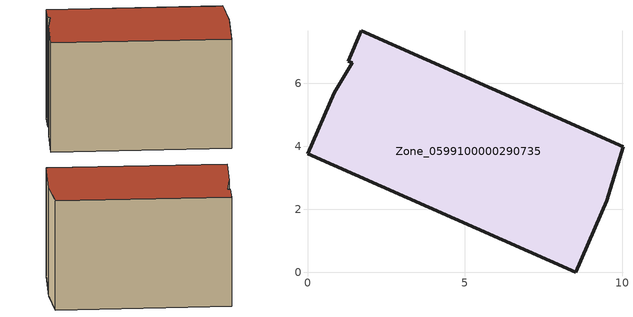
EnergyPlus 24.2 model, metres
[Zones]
Zone_0599100000290735
 floor ground (C_G): 0.85,5.7 1.42,6.65 1.29,6.7 1.71,7.66 10.02,3.99 9.51,2.27 8.51,0 0,3.76 z0
 wall outside (C_F): 10.02,3.99 1.71,7.66 1.29,6.7 1.42,6.65 0.85,5.7 0,3.76 8.51,0 9.51,2.27 10.02,3.99 z0:6.13
 roof outside (C_R): 1.42,6.65 0.85,5.7 0,3.76 8.51,0 9.51,2.27 10.02,3.99 1.71,7.66 1.29,6.7 z6.13
[BUILDING]
Pand.0599100000290735: North Axis=0; Terrain=City; Loads Convergence Tolerance Value=0.04; Temperature Convergence Tolerance Value=0.4; Solar Distribution=FullExterior; Maximum Number of Warmup Days=25; Minimum Number of Warmup Days=1
[Site:Location]
Rotterdam.The.Hague.AP_ZH_NLD Design_Conditions: Latitude=51.96; Longitude=4.45; Time Zone=1; Elevation=-4.5
[SITE:GROUNDTEMPERATURE:BUILDINGSURFACE]
18, 18, 18, 18, 18, 18, 18, 18, 18, 18, 18, 18
[MATERIAL] Thermal Absorptance=0.9; Solar Absorptance=0.7; Visible Absorptance=0.7
Name | Roughness | Thickness | Conductivity | Density | Specific Heat
G.TI.1946-1964 | MediumSmooth | 0.15 | 1 | 540 | 1210
F.TI.1946-1964 | Rough | 0.3 | 0.857143 | 1920 | 840
R.TI.1946-1964 | MediumRough | 0.2 | 0.277778 | 1500 | 1000
[CONSTRUCTION]
C_G: G.TI.1946-1964
C_F: F.TI.1946-1964
C_R: R.TI.1946-1964
[ZONE]
Zone_0599100000290735: Type=1; Multiplier=1; Ceiling Height=Autocalculate; Volume=Autocalculate; Floor Area=autocalculate; Part of Total Floor Area=Yes
[ZONEINFILTRATION:DESIGNFLOWRATE]
Infil_Zone_0599100000290735: Zone or ZoneList or Space or SpaceList=Zone_0599100000290735; Schedule=AlwaysOn; Design Flow Rate Calculation Method=Flow/Area; Flow Rate per Floor Area=0.003; Constant Term Coefficient=1; Temperature Term Coefficient=0; Velocity Term Coefficient=0; Velocity Squared Term Coefficient=0
[HVACTEMPLATE:ZONE:IDEALLOADSAIRSYSTEM]
Zone_0599100000290735: Maximum Heating Supply Air Temperature=50; Minimum Cooling Supply Air Temperature=13; Maximum Heating Supply Air Humidity Ratio=0.0156; Minimum Cooling Supply Air Humidity Ratio=0.0077; Heating Limit=NoLimit; Cooling Limit=NoLimit; Dehumidification Control Type=ConstantSensibleHeatRatio; Cooling Sensible Heat Ratio=0.7; Dehumidification Setpoint=60; Humidification Control Type=None; Humidification Setpoint=30; Outdoor Air Method=None; Outdoor Air Flow Rate per Person=0.00944; Outdoor Air Flow Rate per Zone Floor Area=0; Outdoor Air Flow Rate per Zone=0; Demand Controlled Ventilation Type=None; Outdoor Air Economizer Type=NoEconomizer; Heat Recovery Type=None; Sensible Heat Recovery Effectiveness=0.7; Latent Heat Recovery Effectiveness=0.65
[ZONECONTROL:THERMOSTAT]
ThermostatControl_Zone_0599100000290735: Zone or ZoneList=Zone_0599100000290735; Control Type Schedule=DualSetpointControlType; Control 1=Thermostat_Zone_0599100000290735; Temperature Difference Between Cutout And Setpoint=0
[THERMOSTATSETPOINT:DUALSETPOINT]
Thermostat_Zone_0599100000290735: Heating Setpoint Temperature Schedule=HeatingSetpoint_Zone_0599100000290735; Cooling Setpoint Temperature Schedule=CoolingSetpoint_Zone_0599100000290735
[SCHEDULE:COMPACT]
HeatingSetpoint_Zone_0599100000290735: Through: 12/31, For: AllDays, Until: 24:00, 21
CoolingSetpoint_Zone_0599100000290735: Through: 12/31, For: AllDays, Until: 24:00, 24
DualSetpointControlType: Through: 12/31, For: AllDays, Until: 24:00, 4
AlwaysOn: Through: 12/31, For: AllDays, Until: 24:00, 1
